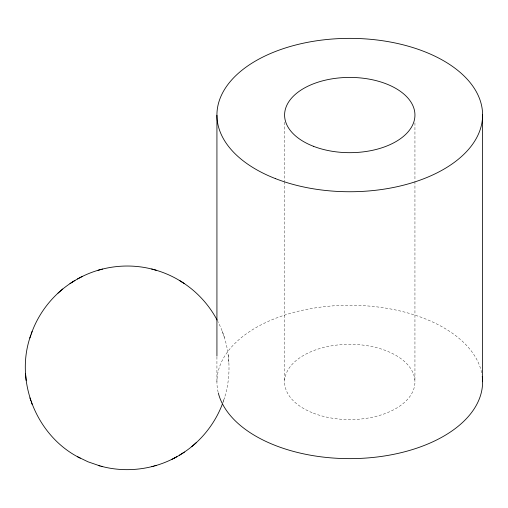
<?xml version="1.0" encoding="UTF-8"?>
<svg xmlns="http://www.w3.org/2000/svg" width="508" height="508" viewBox="0 0 508 508"><rect width="100%" height="100%" fill="white"/><g stroke="black" fill="none" stroke-linecap="round" stroke-linejoin="round"><path stroke-width="0.38" stroke-dasharray="2.54 1.91" d="M223.634 400.431C232.493 374.752 230.283 345.554 217.83 321.431M222.79 402.838L223.253 401.485M222.98 402.311L224.568 397.681M222.244 331.267L223.19 333.978M223.545 335.032L224.498 337.776M228.879 362.204L228.257 355.27M414.941 122.873L414.941 180.689M414.941 181.483L414.941 381.851M284.588 122.276L284.588 180.886M284.588 181.674L284.588 382.048M216.929 356.806L216.929 382.149M218.142 392.284A132.836 76.689 0 0 1 334.55 305.759A132.836 76.689 0 0 1 482.009 374.72M313.373 413.163A65.176 37.63 0 0 0 414.788 384.537A65.176 37.63 0 0 0 321.132 348.145A65.176 37.63 0 0 0 313.373 413.163"/><path stroke-width="0.76" d="M30.785 335.255C14.199 381.114 36.551 436.607 80.283 458.172M31.159 334.2C38.5 312.814 53.353 294.113 72.453 282.029M29.845 338.004L32.087 331.489M222.333 404.197C214.586 424.415 200.292 442.093 181.959 453.657M58.014 293.129L60.242 291.198M60.617 290.855L62.757 289.001M191.656 446.684L193.796 444.824M194.177 444.487L196.399 442.557M72.587 281.959C96.145 266.732 126.206 262.109 153.27 269.443M101.149 466.242C128.213 473.577 158.267 468.954 181.826 453.727M69.977 283.616L74.955 280.441M179.457 455.244L184.442 452.069M77.451 279L79.953 277.692M80.067 277.622L82.436 276.39M174.46 457.987L176.962 456.686M171.977 459.296L174.352 458.057M102.514 269.069L98.044 270.288M151.905 466.617L153.505 466.185M154.591 465.88L156.369 465.398M154.375 269.742C163.995 272.358 173.234 276.454 181.635 281.832M77.66 456.8L87.941 461.778L100.044 465.944M151.676 269.011L156.134 270.218M98.279 465.468L102.737 466.674M181.75 281.902C196.628 291.255 208.94 304.622 217.157 320.154M179.261 280.321L184.239 283.483M29.915 397.91L30.867 400.653M31.229 401.707L32.169 404.419M25.533 373.482L26.156 380.416M482.6 114.852L482.6 381.749M216.929 115.252L216.929 356.013M482.238 376.282A132.836 76.689 0 0 1 364.306 458.178A132.836 76.689 0 0 1 218.332 393.059M275.596 178.676A132.836 76.689 0 0 0 482.289 120.326A132.836 76.689 0 0 0 291.414 46.158A132.836 76.689 0 0 0 275.596 178.676M313.373 146.266A65.176 37.63 0 0 0 414.788 117.64A65.176 37.63 0 0 0 321.132 81.248A65.176 37.63 0 0 0 313.373 146.266"/></g></svg>
